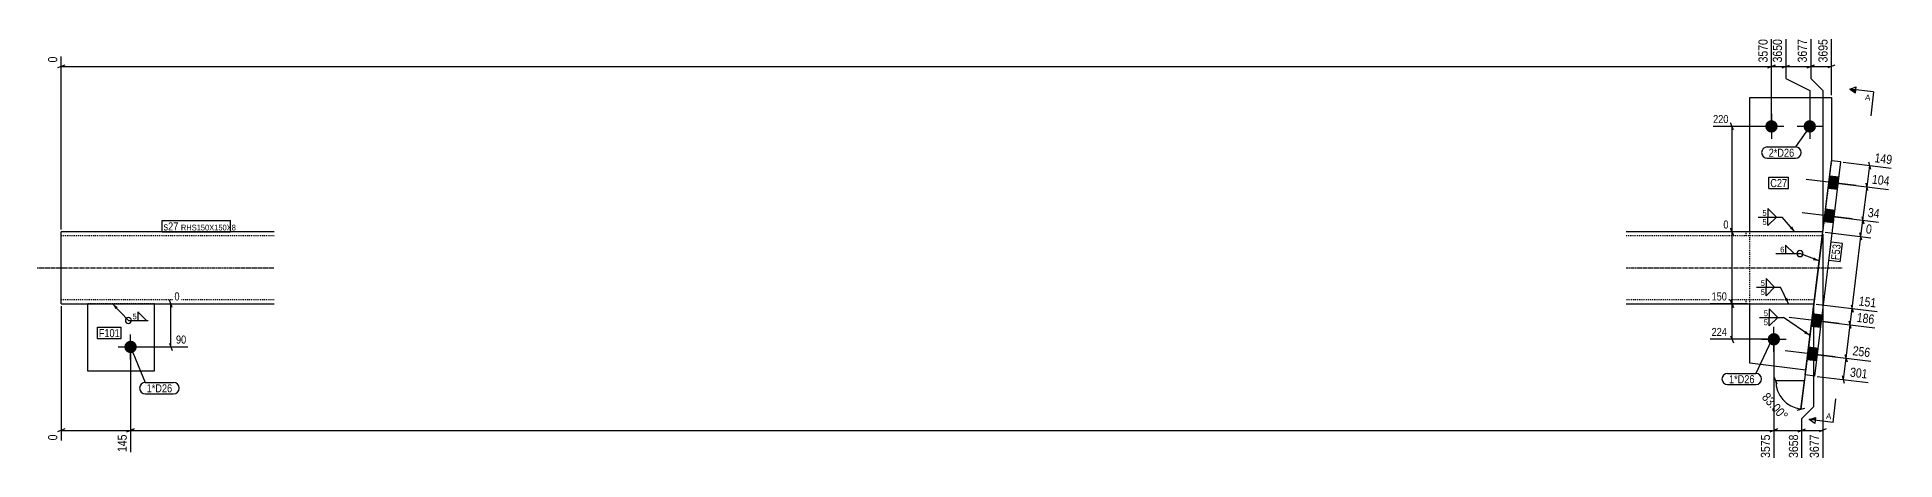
# Model space of a CAD drawing. Header units: millimetres. Extents: x 17 to 27796, y 7 to 1555.
# Drawn here: x 8078 to 11956, y 8 to 890 of the extents above; entities that cross this region are included whole.
import ezdxf

# ---------------------------------------------------------------- set-up
doc = ezdxf.new("R2010")
doc.units = ezdxf.units.MM
doc.linetypes.add('DXK_LINE_DOT2', pattern=[3.9198, 1.9599, -1.9599])
doc.linetypes.add('DXK_LINE_DOT3', pattern=[5.9187, 2.979, -0.9799, 0.9799, -0.9799])
for name, color, linetype in [('MÅLSÆTNING', 7, 'Continuous'), ('STÅL', 7, 'Continuous'), ('TEKST', 7, 'Continuous')]:
    doc.layers.add(name, color=color, linetype=linetype)
doc.styles.add('Arial', font='ARIAL.TTF', dxfattribs={"height": 0.2})
doc.styles.add('Arial Narrow', font='ARIALN.TTF', dxfattribs={"height": 0.2})

msp = doc.modelspace()

# ---------------------------------------------------------------- hatches: boundary and pattern name
at = {"layer": 'STÅL', "linetype": 'Continuous'}
for points in [[(11711.3, 703.5, -1), (11685.3, 703.5, -1)], [(11791.3, 703.5, -1), (11765.3, 703.5, -1)], [(11819.6, 600), (11816.4, 574.2), (11836.2, 571.8), (11839.4, 597.6)], [(11819.6, 600), (11816.4, 574.2), (11836.2, 571.8), (11839.4, 597.6)], [(11811, 530.6), (11807.9, 504.7), (11827.7, 502.3), (11830.9, 528.1)], [(11811, 530.6), (11807.9, 504.7), (11827.7, 502.3), (11830.9, 528.1)], [(11784.2, 312.2), (11781, 286.4), (11800.9, 283.9), (11804.1, 309.8)], [(11784.2, 312.2), (11781, 286.4), (11800.9, 283.9), (11804.1, 309.8)], [(11703.3, 272.4, -1), (11703.3, 246.4, -1)], [(8273.3, 256.5, -1), (8273.3, 230.5, -1)], [(11775.7, 242.7), (11772.5, 216.9), (11792.4, 214.5), (11795.5, 240.3)], [(11775.7, 242.7), (11772.5, 216.9), (11792.4, 214.5), (11795.5, 240.3)]]:
    msp.add_hatch(color=96, dxfattribs=at).paths.add_polyline_path(points)
at = {"layer": 'TEKST', "linetype": 'Continuous'}
for color, points in [(3, [(11741.7, 495), (11747.4, 483.5), (11736.9, 490.9)]), (3, [(11787.2, 430.2), (11797.8, 422.8), (11785, 424.4)]), (3, [(8242, 322.3), (8235.7, 333.5), (8246.5, 326.6)]), (3, [(11731.2, 346.1), (11733.8, 333.5), (11725.6, 343.4)]), (3, [(11770.2, 277), (11778.7, 267.3), (11766.6, 271.8)]), (30, [(11790.5, 96.5), (11789.7, 90.3), (11777.3, 91.8)])]:
    msp.add_hatch(color=color, dxfattribs=at).paths.add_polyline_path(points)

# ---------------------------------------------------------------- linework, layer by layer
at = {"layer": 'MÅLSÆTNING', "color": 7, "linetype": 'Continuous'}
for p, q in [((11698.3, 708.5), (11698.3, 885.6)), ((11728.3, 885.6), (11728.3, 803.4)), ((11728.3, 885.6), (11728.3, 803.4)), ((11780.2, 885.6), (11780.2, 803.4)), ((11823.3, 768.5), (11823.3, 885.6)), ((8135.8, 831.4), (8120.8, 825.4)), ((8128.3, 488.5), (8128.3, 849.1)), ((11705.8, 831.4), (11690.8, 825.4)), ((11698.3, 828.4), (11728.3, 828.4)), ((11720.8, 825.4), (11735.8, 831.4)), ((11772.7, 825.4), (11787.7, 831.4)), ((11780.2, 828.4), (11823.3, 828.4)), ((11830.8, 831.4), (11815.8, 825.4)), ((11728.3, 803.4), (11778.3, 778.4)), ((11728.3, 803.4), (11778.3, 778.4)), ((11778.3, 778.4), (11778.3, 708.5)), ((11778.3, 778.4), (11778.3, 708.5)), ((11780.2, 803.4), (11805.2, 778.4)), ((11780.2, 803.4), (11805.2, 778.4)), ((11805.2, 778.4), (11805.2, 488.5)), ((11805.2, 778.4), (11805.2, 488.5)), ((11693.3, 703.5), (11576.5, 703.5)), ((11619, 696), (11613, 711)), ((11822.9, 586.5), (11942.5, 571.8)), ((11899.8, 569.5), (11895.7, 585.1)), ((11814.4, 517), (11921.9, 503.8)), ((11885, 473.7), (11889.2, 507.8)), ((11887.2, 515.7), (11891.3, 500)), ((11648.3, 483.5), (11597.9, 483.5)), ((11619, 476), (11613, 491)), ((11616, 333.5), (11616, 483.5)), ((11804.6, 478.5), (11759.9, 113.8)), ((11805.2, 478.5), (11805.2, 12)), ((11810.2, 482.9), (11905.6, 471.1)), ((11810.2, 482.9), (11905.6, 471.1)), ((11887.1, 465.9), (11883, 481.5)), ((11887.1, 465.9), (11883, 481.5)), ((8128.4, 328.5), (8128.4, 48.6)), ((8328.3, 333.5), (8375.6, 333.5)), ((8360.4, 326), (8354.4, 341)), ((8357.4, 243.5), (8357.4, 333.5)), ((11648.3, 333.5), (11570.1, 333.5)), ((11648.3, 333.5), (11570.1, 333.5)), ((11613, 341), (11619, 326)), ((11619, 326), (11613, 341)), ((11616, 259.4), (11616, 333.5)), ((11786.8, 119.3), (11786.8, 328.5)), ((11786.8, 119.3), (11786.8, 328.5)), ((11787.6, 298.7), (11914.4, 283.1)), ((11853.9, 220), (11862.4, 289.5)), ((11864.5, 281.7), (11860.4, 297.3)), ((8273.3, 238.5), (8273.3, 24.2)), ((8273.3, 238.5), (8273.3, 24.2)), ((8278.3, 243.5), (8392.6, 243.5)), ((8354.4, 251), (8360.4, 236)), ((11698.3, 259.4), (11570.1, 259.4)), ((11613, 266.9), (11619, 251.9)), ((11779.1, 229.2), (11905.9, 213.6)), ((11779.1, 229.2), (11905.9, 213.6)), ((11848.4, 175.3), (11853.9, 220)), ((11851.8, 227.8), (11856, 212.2)), ((11851.8, 227.8), (11856, 212.2)), ((11710.2, 165.9), (11704.2, 180.9)), ((11707.2, 173.4), (11767.2, 173.4)), ((11759.9, 113.8), (11767.2, 173.4)), ((11793.4, 182.1), (11900.4, 169)), ((11850.5, 167.5), (11846.3, 183.2)), ((11761.8, 94.3), (11786.8, 119.3)), ((11761.8, 94.3), (11786.8, 119.3)), ((11752, 111.7), (11767.7, 115.9)), ((11761.8, 12), (11761.8, 94.3)), ((8135.9, 72.3), (8120.9, 66.3)), ((8128.4, 69.3), (8273.3, 69.3)), ((8280.8, 72.3), (8265.8, 66.3)), ((8265.8, 66.3), (8280.8, 72.3)), ((11754.3, 66.3), (11769.3, 72.3)), ((11761.8, 69.3), (11805.2, 69.3)), ((11812.7, 72.3), (11797.7, 66.3))]:
    msp.add_line(p, q, dxfattribs=at)
msp.add_arc((11767.2, 173.4), 60, 180, 263, dxfattribs=at)
at = {"layer": 'STÅL', "color": 2, "linetype": 'Continuous'}
for p, q in [((11653.3, 483.5), (11653.3, 763.5)), ((11653.3, 763.5), (11823.3, 763.5)), ((11823.3, 763.5), (11823.3, 630.7)), ((11768.6, 185.1), (11823.5, 631.8)), ((11788.5, 182.7), (11843.3, 629.4)), ((11843.3, 629.4), (11823.5, 631.8)), ((8573.3, 483.5), (8128.3, 483.5)), ((8128.3, 463.5), (8128.3, 483.5)), ((11805.2, 483.5), (11395.3, 483.5)), ((8128.3, 353.5), (8128.3, 463.5)), ((8128.3, 333.5), (8128.3, 353.5)), ((8128.3, 333.5), (8573.3, 333.5)), ((8183.3, 333.5), (8183.3, 193.5)), ((8323.3, 193.5), (8323.3, 333.5)), ((11395.3, 333.5), (11786.8, 333.5)), ((11653.3, 209.4), (11653.3, 333.5)), ((11769.8, 195.1), (11653.3, 209.4)), ((8183.3, 193.5), (8323.3, 193.5)), ((11788.5, 182.7), (11768.6, 185.1))]:
    msp.add_line(p, q, dxfattribs=at)
at = {"layer": 'STÅL', "color": 96, "linetype": 'Continuous'}
for p, q in [((11724.3, 703.5), (11672.3, 703.5)), ((11698.3, 729.5), (11698.3, 677.5)), ((11804.3, 703.5), (11752.3, 703.5)), ((11778.3, 729.5), (11778.3, 677.5)), ((11875, 580.1), (11770.8, 592.9)), ((11875, 580.1), (11770.8, 592.9)), ((11839.4, 597.6), (11819.6, 600)), ((11839.4, 597.6), (11819.6, 600)), ((11836.2, 571.8), (11816.4, 574.2)), ((11836.2, 571.8), (11816.4, 574.2)), ((11866.5, 510.6), (11762.3, 523.4)), ((11866.5, 510.6), (11762.3, 523.4)), ((11827.7, 502.3), (11807.9, 504.7)), ((11827.7, 502.3), (11807.9, 504.7)), ((11830.9, 528.1), (11811, 530.6)), ((11830.9, 528.1), (11811, 530.6)), ((11804.1, 309.8), (11784.2, 312.2)), ((11804.1, 309.8), (11784.2, 312.2)), ((11703.3, 233.4), (11703.3, 285.4)), ((11839.7, 292.3), (11735.5, 305.1)), ((11839.7, 292.3), (11735.5, 305.1)), ((11800.9, 283.9), (11781, 286.4)), ((11800.9, 283.9), (11781, 286.4)), ((8247.3, 243.5), (8299.3, 243.5)), ((8273.3, 217.5), (8273.3, 269.5)), ((11677.3, 259.4), (11729.3, 259.4)), ((11831.2, 222.8), (11726.9, 235.6)), ((11831.2, 222.8), (11726.9, 235.6)), ((11795.5, 240.3), (11775.7, 242.7)), ((11795.5, 240.3), (11775.7, 242.7)), ((11792.4, 214.5), (11772.5, 216.9)), ((11792.4, 214.5), (11772.5, 216.9))]:
    msp.add_line(p, q, dxfattribs=at)
at = {"layer": 'STÅL', "color": 7, "linetype": 'DXK_LINE_DOT2'}
for p, q in [((11823.3, 630.7), (11769.8, 195.1)), ((8573.3, 475.5), (8128.3, 475.5)), ((11804.3, 475.5), (11395.3, 475.5)), ((11645.3, 475.5), (11645.3, 483.5)), ((11653.3, 333.5), (11653.3, 483.5)), ((8128.3, 342.4), (8128.3, 353.5)), ((8128.3, 341.5), (8128.3, 342.4)), ((8573.3, 341.5), (8128.3, 341.5)), ((8128.3, 335), (8128.3, 341.5)), ((8323.3, 333.5), (8183.3, 333.5)), ((8183.3, 333.5), (8183.3, 333.5)), ((8183.3, 333.5), (8183.3, 333.5)), ((8323.3, 333.5), (8323.3, 333.5)), ((8323.3, 333.5), (8323.3, 333.5)), ((11787.8, 341.5), (11395.3, 341.5)), ((11645.3, 333.5), (11645.3, 341.5)), ((8183.3, 193.5), (8323.3, 193.5))]:
    msp.add_line(p, q, dxfattribs=at)
at = {"layer": 'STÅL', "color": 7, "linetype": 'DXK_LINE_DOT3'}
for p, q in [((8078.3, 408.5), (8573.3, 408.5)), ((11395.3, 408.5), (11846, 408.5))]:
    msp.add_line(p, q, dxfattribs=at)
at = {"layer": 'TEKST', "color": 30, "linetype": 'Continuous'}
for p, q in [((11862, 781.4), (11873.6, 773.7)), ((11777.3, 91.8), (11790.5, 96.5))]:
    msp.add_line(p, q, dxfattribs=at)
at = {"layer": 'TEKST', "color": 3, "linetype": 'Continuous'}
for p, q in [((11747.4, 483.5), (11720.8, 514.4)), ((11797.8, 422.8), (11757.7, 438.2)), ((11733.8, 333.5), (11717.2, 368.2)), ((11778.7, 267.3), (11723.7, 305.2))]:
    msp.add_line(p, q, dxfattribs=at)
for start, end in [(90, 270), (270, 90)]:
    msp.add_arc((11757.7, 438.2), 6.25, start, end, dxfattribs=at)

# ---------------------------------------------------------------- wipeouts: each hides what was drawn before it
at = {"color": 0, "linetype": 'Continuous'}
msp.add_wipeout([(11904.4, 757.3), (11905.9, 769.7), (11894.9, 771.1), (11893.3, 758.7)], dxfattribs=at).dxf.layer = 'TEKST'
at = {"color": 0}
for points in [[(11745.8, 640.2), (11745.8, 657.7), (11692.5, 657.7), (11692.5, 640.2)], [(11731.1, 576.9), (11731.1, 594.4), (11695.9, 594.4), (11695.9, 576.9)], [(11688.1, 515.9), (11688.1, 530.4), (11678.5, 530.4), (11678.5, 515.9)], [(11725, 439.7), (11725, 454.2), (11715.4, 454.2), (11715.4, 439.7)], [(11684.5, 369.7), (11684.5, 384.2), (11674.9, 384.2), (11674.9, 369.7)], [(8360.2, 148.8), (8360.2, 166.3), (8306.9, 166.3), (8306.9, 148.8)]]:
    msp.add_wipeout(points, dxfattribs=at).dxf.layer = 'TEKST'

# ---------------------------------------------------------------- next in the draw order: hatches: boundary and pattern name
at = {"layer": 'TEKST', "linetype": 'Continuous'}
msp.add_hatch(color=30, dxfattribs=at).paths.add_polyline_path([(11874.4, 779.9), (11873.6, 773.7), (11862, 781.4)])

# ---------------------------------------------------------------- next in the draw order: linework, layer by layer
at = {"layer": 'TEKST', "color": 30, "linetype": 'Continuous'}
for p in [(11862, 781.4), (11873.6, 773.7)]:
    msp.add_line(p, (11875.1, 786.1), dxfattribs=at)
at = {"layer": 'TEKST', "color": 7, "linetype": 'Continuous'}
for q in [(11862, 781.4), (11905.5, 725.7)]:
    msp.add_line((11911.6, 775.3), q, dxfattribs=at)
at = {"layer": 'TEKST', "color": 3, "linetype": 'Continuous'}
for p, q in [((11708.5, 514.4), (11690.7, 532.2)), ((11690.7, 532.2), (11690.7, 514.4)), ((11690.7, 514.4), (11708.5, 514.4)), ((11707.6, 438.2), (11757.7, 438.2)), ((11745.4, 438.2), (11727.6, 456.1)), ((11727.6, 456.1), (11727.6, 438.2)), ((11727.6, 438.2), (11745.4, 438.2)), ((11704.9, 368.2), (11687.1, 386)), ((11687.1, 386), (11687.1, 368.2)), ((11687.1, 368.2), (11704.9, 368.2))]:
    msp.add_line(p, q, dxfattribs=at)

# ---------------------------------------------------------------- next in the draw order: texts
at = {"layer": 'TEKST', "color": 3, "linetype": 'Continuous', "style": 'Arial'}
msp.add_text('A', height=11.9, rotation=-7.0015, dxfattribs=at).set_placement((11893.3, 758.7))
at = {"layer": 'TEKST', "color": 3, "style": 'Arial Narrow'}
msp.add_text('6', height=11.9, dxfattribs=at).set_placement((11716.4, 440.7))

# ---------------------------------------------------------------- next in the draw order: wipeouts: each hides what was drawn before it
at = {"color": 0, "linetype": 'Continuous'}
for points, layer in [([(11819.3, 889.6), (11791.3, 889.6), (11791.3, 832.9), (11819.3, 832.9)], 'MÅLSÆTNING'), ([(11612, 487), (11612, 511.5), (11594.4, 511.5), (11594.4, 487)], 'MÅLSÆTNING'), ([(11926.3, 507.3), (11929.7, 535.1), (11897.6, 539.1), (11894.2, 511.3)], 'MÅLSÆTNING'), ([(8379.1, 337), (8379.1, 361.5), (8361.4, 361.5), (8361.4, 337)], 'MÅLSÆTNING'), ([(11608.8, 337), (11608.8, 361.5), (11569.8, 361.5), (11569.8, 337)], 'MÅLSÆTNING'), ([(11915.2, 287), (11918.6, 314.8), (11874.4, 320.3), (11871, 292.5)], 'MÅLSÆTNING'), ([(8392.9, 247), (8392.9, 271.5), (8364.6, 271.5), (8364.6, 247)], 'MÅLSÆTNING'), ([(11608.8, 262.9), (11608.8, 287.4), (11569.8, 287.4), (11569.8, 262.9)], 'MÅLSÆTNING'), ([(11906.7, 217.6), (11910.1, 245.3), (11865.9, 250.8), (11862.5, 223)], 'MÅLSÆTNING'), ([(8124.4, 64.7), (8096.4, 64.7), (8096.4, 44.6), (8124.4, 44.6)], 'MÅLSÆTNING'), ([(11801.2, 64.7), (11773.2, 64.7), (11773.2, 8), (11801.2, 8)], 'MÅLSÆTNING'), ([(11822.7, 92.5), (11824.2, 104.9), (11813.2, 106.3), (11811.7, 93.9)], 'TEKST')]:
    msp.add_wipeout(points, dxfattribs=at).dxf.layer = layer
at = {"color": 0}
for points, layer in [([(11720.2, 82.7), (11741.2, 101.3), (11692.4, 156.3), (11671.5, 137.8)], 'MÅLSÆTNING'), ([(11745.8, 640.2), (11745.8, 657.7), (11692.5, 657.7), (11692.5, 640.2)], 'TEKST'), ([(11731.1, 576.9), (11731.1, 594.4), (11695.9, 594.4), (11695.9, 576.9)], 'TEKST'), ([(8373, 486.5), (8373, 504), (8342.1, 504), (8342.1, 486.5)], 'TEKST'), ([(11843, 456.8), (11825.6, 458.9), (11821.6, 426.1), (11839, 424)], 'TEKST'), ([(8286.1, 300.2), (8286.1, 314.7), (8276.5, 314.7), (8276.5, 300.2)], 'TEKST'), ([(11691, 306.7), (11691, 321.2), (11681.3, 321.2), (11681.3, 306.7)], 'TEKST'), ([(8360.2, 148.8), (8360.2, 166.3), (8306.9, 166.3), (8306.9, 148.8)], 'TEKST')]:
    msp.add_wipeout(points, dxfattribs=at).dxf.layer = layer

# ---------------------------------------------------------------- next in the draw order: linework, layer by layer
at = {"layer": 'MÅLSÆTNING', "color": 7, "linetype": 'Continuous'}
for p, q in [((11780.2, 885.6), (11780.2, 803.4)), ((11728.3, 828.4), (11780.2, 828.4)), ((11787.7, 831.4), (11772.7, 825.4)), ((11616, 483.5), (11616, 703.5)), ((11889.2, 507.8), (11897.8, 577.3)), ((11814.4, 517), (11921.9, 503.8)), ((11887.2, 515.7), (11891.3, 500)), ((11648.3, 483.5), (11597.9, 483.5)), ((11613, 491), (11619, 476)), ((11866.6, 323.7), (11885, 473.7)), ((11791.8, 332.9), (11918.6, 317.3)), ((11791.8, 332.9), (11918.6, 317.3)), ((11862.4, 289.5), (11866.6, 323.7)), ((11864.6, 331.5), (11868.7, 315.9)), ((11864.6, 331.5), (11868.7, 315.9)), ((11787.6, 298.7), (11914.4, 283.1)), ((11864.5, 281.7), (11860.4, 297.3)), ((11703.3, 254.4), (11703.3, 12)), ((11703.3, 254.4), (11703.3, 12)), ((11761.8, 12), (11761.8, 94.3)), ((8273.3, 69.3), (11703.3, 69.3)), ((11710.8, 72.3), (11695.8, 66.3)), ((11703.3, 69.3), (11761.8, 69.3)), ((11754.3, 66.3), (11769.3, 72.3))]:
    msp.add_line(p, q, dxfattribs=at)
at = {"layer": 'TEKST', "color": 7, "linetype": 'Continuous'}
for p, q in [((11778.3, 703.5), (11748.8, 660.7)), ((11689.5, 660.7), (11748.8, 660.7)), ((11689.5, 637.2), (11748.8, 637.2)), ((11692.9, 597.4), (11734.1, 597.4)), ((11692.9, 573.9), (11692.9, 597.4)), ((11734.1, 573.9), (11734.1, 597.4)), ((11692.9, 573.9), (11734.1, 573.9)), ((8273.3, 243.5), (8303.9, 169.3)), ((8303.9, 169.3), (8363.2, 169.3)), ((8303.9, 145.8), (8363.2, 145.8)), ((11826.9, 85.7), (11833, 135.3)), ((11826.9, 85.7), (11777.3, 91.8))]:
    msp.add_line(p, q, dxfattribs=at)
at = {"layer": 'TEKST', "color": 3, "linetype": 'Continuous'}
for p, q in [((8235.7, 333.5), (8268.7, 298.7)), ((8306.5, 298.7), (8288.6, 316.5)), ((8288.6, 316.5), (8288.6, 298.7)), ((11711.4, 305.2), (11693.5, 323)), ((11693.5, 323), (11693.5, 305.2)), ((8268.7, 298.7), (8310.1, 298.7)), ((8288.6, 298.7), (8306.5, 298.7)), ((11693.5, 305.2), (11711.4, 305.2))]:
    msp.add_line(p, q, dxfattribs=at)
at = {"layer": 'TEKST', "color": 30, "linetype": 'Continuous'}
for p, q in [((11788.9, 84.1), (11777.3, 91.8)), ((11790.5, 96.5), (11788.9, 84.1))]:
    msp.add_line(p, q, dxfattribs=at)
at = {"layer": 'TEKST', "color": 7, "linetype": 'Continuous'}
for centre, radius, start, end in [((11689.5, 649), 11.7, 90, 270), ((11748.8, 649), 11.7, 270, 90), ((8303.9, 157.5), 11.8, 90, 270), ((8363.2, 157.5), 11.8, 270, 90)]:
    msp.add_arc(centre, radius, start, end, dxfattribs=at)
at = {"layer": 'TEKST', "color": 3, "linetype": 'Continuous'}
for start, end in [(90, 270), (270, 90)]:
    msp.add_arc((8268.7, 298.7), 6.25, start, end, dxfattribs=at)

# ---------------------------------------------------------------- next in the draw order: texts
at = {"layer": 'MÅLSÆTNING', "color": 3, "linetype": 'Continuous', "style": 'Arial Narrow'}
for s, height, rotation, p in [('3695', 19.09, 90.0002, (11815.3, 836.9)), ('34', 19.09, -7.0015, (11898.6, 514.8)), ('186', 19.09, -7.0015, (11875.5, 295.9)), ('0', 19.1, 90.0002, (8120.4, 48.6)), ('3677', 19.09, 90.0002, (11797.2, 12))]:
    msp.add_text(s, height=height, rotation=rotation, dxfattribs=at).set_placement(p)
for s, p in [('0', (11597.9, 490.5)), ('0', (8364.9, 340.5)), ('150', (11573.3, 340.5)), ('224', (11573.3, 266.4)), ('90', (8368.1, 250.5))]:
    msp.add_text(s, height=16.7, dxfattribs=at).set_placement(p)
at = {"layer": 'MÅLSÆTNING', "color": 3, "style": 'Arial Narrow'}
msp.add_text('83.00°', height=19.09, rotation=-48.5009, dxfattribs=at).set_placement((11677.1, 137.4))
at = {"layer": 'TEKST', "color": 3, "style": 'Arial Narrow'}
for s, height, p in [('2*D26', 16.7, (11692.5, 640.2)), ('C27', 16.7, (11695.9, 576.9)), ('5', 11.9, (8277.5, 301.2)), ('1*D26', 16.7, (8306.9, 148.8))]:
    msp.add_text(s, height=height, dxfattribs=at).set_placement(p)
at = {"layer": 'TEKST', "color": 3, "linetype": 'Continuous', "style": 'Arial'}
msp.add_text('A', height=11.9, rotation=-7.0015, dxfattribs=at).set_placement((11811.7, 93.9))

# ---------------------------------------------------------------- next in the draw order: wipeouts: each hides what was drawn before it
at = {"color": 0, "linetype": 'Continuous'}
for points, layer in [([(11901.2, 172.9), (11904.6, 200.7), (11860.4, 206.1), (11857, 178.3)], 'MÅLSÆTNING'), ([(11688.1, 497.1), (11688.1, 511.6), (11678.5, 511.6), (11678.5, 497.1)], 'TEKST'), ([(11684.5, 350.9), (11684.5, 365.4), (11674.9, 365.4), (11674.9, 350.9)], 'TEKST')]:
    msp.add_wipeout(points, dxfattribs=at).dxf.layer = layer
at = {"color": 0}
for points in [[(8373, 486.5), (8373, 504), (8342.1, 504), (8342.1, 486.5)], [(11843, 456.8), (11825.6, 458.9), (11821.6, 426.1), (11839, 424)], [(11663, 167.8), (11663, 185.3), (11609.7, 185.3), (11609.7, 167.8)]]:
    msp.add_wipeout(points, dxfattribs=at).dxf.layer = 'TEKST'

# ---------------------------------------------------------------- next in the draw order: linework, layer by layer
at = {"layer": 'TEKST', "color": 7, "linetype": 'Continuous'}
for p, q in [((8339.1, 483.5), (8339.1, 507)), ((11818.2, 423.5), (11823, 462.3)), ((11846.3, 459.4), (11823, 462.3)), ((11841.6, 420.7), (11846.3, 459.4)), ((11841.6, 420.7), (11818.2, 423.5))]:
    msp.add_line(p, q, dxfattribs=at)
at = {"layer": 'TEKST', "color": 3, "linetype": 'Continuous'}
for p, q in [((11670.7, 514.4), (11720.8, 514.4)), ((11690.7, 514.4), (11708.5, 514.4)), ((11708.5, 514.4), (11690.7, 496.5)), ((11690.7, 496.5), (11690.7, 514.4)), ((11667.1, 368.2), (11717.2, 368.2)), ((11687.1, 368.2), (11704.9, 368.2)), ((11704.9, 368.2), (11687.1, 350.3)), ((11687.1, 350.3), (11687.1, 368.2))]:
    msp.add_line(p, q, dxfattribs=at)

# ---------------------------------------------------------------- next in the draw order: texts
at = {"layer": 'MÅLSÆTNING', "color": 3, "linetype": 'Continuous', "style": 'Arial Narrow'}
for s, p in [('256', (11866.9, 226.5)), ('301', (11861.4, 181.8))]:
    msp.add_text(s, height=19.09, rotation=-7.0015, dxfattribs=at).set_placement(p)
at = {"layer": 'TEKST', "color": 3, "style": 'Arial Narrow'}
for p in [(11679.5, 516.9), (11675.9, 370.7)]:
    msp.add_text('5', height=11.9, dxfattribs=at).set_placement(p)
at = {"layer": 'TEKST', "color": 3, "linetype": 'Continuous', "style": 'Arial Narrow'}
for p in [(11679.5, 498.1), (11675.9, 351.9)]:
    msp.add_text('5', height=11.9, dxfattribs=at).set_placement(p)
at = {"layer": 'TEKST', "color": 3, "style": 'Arial Narrow'}
msp.add_text('F53', height=16.7, rotation=82.9987, dxfattribs=at).set_placement((11839, 424))

# ---------------------------------------------------------------- next in the draw order: wipeouts: each hides what was drawn before it
at = {"color": 0, "linetype": 'Continuous'}
for points, layer in [([(11776.2, 889.6), (11748.2, 889.6), (11748.2, 832.9), (11776.2, 832.9)], 'MÅLSÆTNING'), ([(11612, 707), (11612, 731.5), (11573, 731.5), (11573, 707)], 'MÅLSÆTNING'), ([(11947, 575.3), (11950.4, 603.1), (11906.1, 608.5), (11902.7, 580.7)], 'MÅLSÆTNING'), ([(11910, 474.6), (11913.4, 502.4), (11893.4, 504.9), (11890, 477.1)], 'MÅLSÆTNING'), ([(11919.4, 321.2), (11922.8, 349), (11878.6, 354.4), (11875.2, 326.6)], 'MÅLSÆTNING'), ([(8269.3, 64.7), (8241.3, 64.7), (8241.3, 20.2), (8269.3, 20.2)], 'MÅLSÆTNING'), ([(11757.8, 64.7), (11729.8, 64.7), (11729.8, 8), (11757.8, 8)], 'MÅLSÆTNING'), ([(11691, 287.9), (11691, 302.4), (11681.3, 302.4), (11681.3, 287.9)], 'TEKST')]:
    msp.add_wipeout(points, dxfattribs=at).dxf.layer = layer
at = {"color": 0}
for points in [[(8478.7, 486.5), (8478.7, 499), (8378.3, 499), (8378.3, 486.5)], [(8250.7, 263.9), (8250.7, 281.4), (8207, 281.4), (8207, 263.9)], [(11663, 167.8), (11663, 185.3), (11609.7, 185.3), (11609.7, 167.8)]]:
    msp.add_wipeout(points, dxfattribs=at).dxf.layer = 'TEKST'

# ---------------------------------------------------------------- next in the draw order: linework, layer by layer
at = {"layer": 'MÅLSÆTNING', "color": 7, "linetype": 'Continuous'}
for p, q in [((11720.8, 825.4), (11735.8, 831.4)), ((11848.3, 628.7), (11948, 616.5)), ((11897.8, 577.3), (11903.3, 622)), ((11901.2, 629.8), (11905.3, 614.2)), ((11822.9, 586.5), (11942.5, 571.8)), ((11899.8, 569.5), (11895.7, 585.1)), ((11695.8, 66.3), (11710.8, 72.3))]:
    msp.add_line(p, q, dxfattribs=at)
at = {"layer": 'TEKST', "color": 3, "linetype": 'Continuous'}
for p, q in [((11673.6, 305.2), (11723.7, 305.2)), ((11693.5, 305.2), (11711.4, 305.2)), ((11711.4, 305.2), (11693.5, 287.3)), ((11693.5, 287.3), (11693.5, 305.2))]:
    msp.add_line(p, q, dxfattribs=at)
at = {"layer": 'TEKST', "color": 7, "linetype": 'Continuous'}
for p, q in [((11703.3, 268.1), (11666, 188.3)), ((11606.7, 188.3), (11666, 188.3)), ((11606.7, 164.8), (11666, 164.8))]:
    msp.add_line(p, q, dxfattribs=at)
for centre, start, end in [((11606.7, 176.6), 90, 270), ((11666, 176.6), 270, 90)]:
    msp.add_arc(centre, 11.7, start, end, dxfattribs=at)

# ---------------------------------------------------------------- next in the draw order: texts
at = {"layer": 'MÅLSÆTNING', "color": 3, "linetype": 'Continuous', "style": 'Arial Narrow'}
for s, height, rotation, p in [('3677', 19.09, 90.0002, (11772.2, 836.9)), ('104', 19.09, -7.0015, (11907.2, 584.2)), ('0', 19.1, -7.0015, (11894.5, 480.6)), ('151', 19.09, -7.0015, (11879.6, 330.1)), ('145', 19.09, 90.0002, (8265.3, 24.2)), ('3658', 19.09, 90.0002, (11753.8, 12))]:
    msp.add_text(s, height=height, rotation=rotation, dxfattribs=at).set_placement(p)
msp.add_text('220', height=16.7, dxfattribs=at).set_placement((11576.5, 710.5))
at = {"layer": 'TEKST', "color": 3, "style": 'Arial Narrow'}
for s, height, p in [('5', 11.9, (11682.3, 307.7)), ('1*D26', 16.7, (11609.7, 167.8))]:
    msp.add_text(s, height=height, dxfattribs=at).set_placement(p)
at = {"layer": 'TEKST', "color": 3, "linetype": 'Continuous', "style": 'Arial Narrow'}
msp.add_text('5', height=11.9, dxfattribs=at).set_placement((11682.3, 288.9))

# ---------------------------------------------------------------- next in the draw order: wipeouts: each hides what was drawn before it
at = {"color": 0}
for points in [[(8478.7, 486.5), (8478.7, 499), (8378.3, 499), (8378.3, 486.5)], [(8250.7, 263.9), (8250.7, 281.4), (8207, 281.4), (8207, 263.9)]]:
    msp.add_wipeout(points, dxfattribs=at).dxf.layer = 'TEKST'

# ---------------------------------------------------------------- next in the draw order: linework, layer by layer
at = {"layer": 'TEKST', "color": 7, "linetype": 'Continuous'}
for p, q in [((8339.1, 507), (8481.7, 507)), ((8481.7, 483.5), (8481.7, 507)), ((8339.1, 483.5), (8481.7, 483.5)), ((8204, 284.4), (8253.7, 284.4)), ((8204, 260.9), (8204, 284.4)), ((8253.7, 260.9), (8253.7, 284.4)), ((8204, 260.9), (8253.7, 260.9))]:
    msp.add_line(p, q, dxfattribs=at)

# ---------------------------------------------------------------- next in the draw order: texts
at = {"layer": 'TEKST', "color": 3, "style": 'Arial Narrow'}
for s, height, p in [('s27', 16.7, (8342.1, 486.5)), ('RHS150X150X8', 11.93, (8378.3, 486.5)), ('F101', 16.7, (8207, 263.9))]:
    msp.add_text(s, height=height, dxfattribs=at).set_placement(p)

# ---------------------------------------------------------------- next in the draw order: wipeouts: each hides what was drawn before it
at = {"color": 0, "linetype": 'Continuous'}
for points in [[(11724.3, 889.6), (11696.3, 889.6), (11696.3, 832.9), (11724.3, 832.9)], [(11952.4, 620), (11955.8, 647.8), (11911.6, 653.2), (11908.2, 625.4)], [(11699.3, 64.7), (11671.3, 64.7), (11671.3, 8), (11699.3, 8)]]:
    msp.add_wipeout(points, dxfattribs=at).dxf.layer = 'MÅLSÆTNING'

# ---------------------------------------------------------------- next in the draw order: linework, layer by layer
at = {"layer": 'MÅLSÆTNING', "color": 7, "linetype": 'Continuous'}
for p, q in [((11698.3, 708.5), (11698.3, 885.6)), ((8128.3, 828.4), (11698.3, 828.4)), ((11690.8, 825.4), (11705.8, 831.4))]:
    msp.add_line(p, q, dxfattribs=at)

# ---------------------------------------------------------------- next in the draw order: texts
at = {"layer": 'MÅLSÆTNING', "color": 3, "linetype": 'Continuous', "style": 'Arial Narrow'}
for s, rotation, p in [('3650', 90.0002, (11720.3, 836.9)), ('149', -7.0015, (11912.7, 628.9)), ('3575', 90.0002, (11695.3, 12))]:
    msp.add_text(s, height=19.09, rotation=rotation, dxfattribs=at).set_placement(p)

# ---------------------------------------------------------------- next in the draw order: wipeouts: each hides what was drawn before it
at = {"color": 0, "linetype": 'Continuous'}
for points in [[(8124.3, 853.1), (8096.3, 853.1), (8096.3, 832.9), (8124.3, 832.9)], [(11694.3, 889.6), (11666.3, 889.6), (11666.3, 832.9), (11694.3, 832.9)]]:
    msp.add_wipeout(points, dxfattribs=at).dxf.layer = 'MÅLSÆTNING'

# ---------------------------------------------------------------- next in the draw order: texts
at = {"layer": 'MÅLSÆTNING', "color": 3, "linetype": 'Continuous', "style": 'Arial Narrow'}
for s, height, p in [('3570', 19.09, (11690.3, 836.9)), ('0', 19.1, (8120.3, 836.9))]:
    msp.add_text(s, height=height, rotation=90.0002, dxfattribs=at).set_placement(p)

doc.saveas('drawing.dxf')
